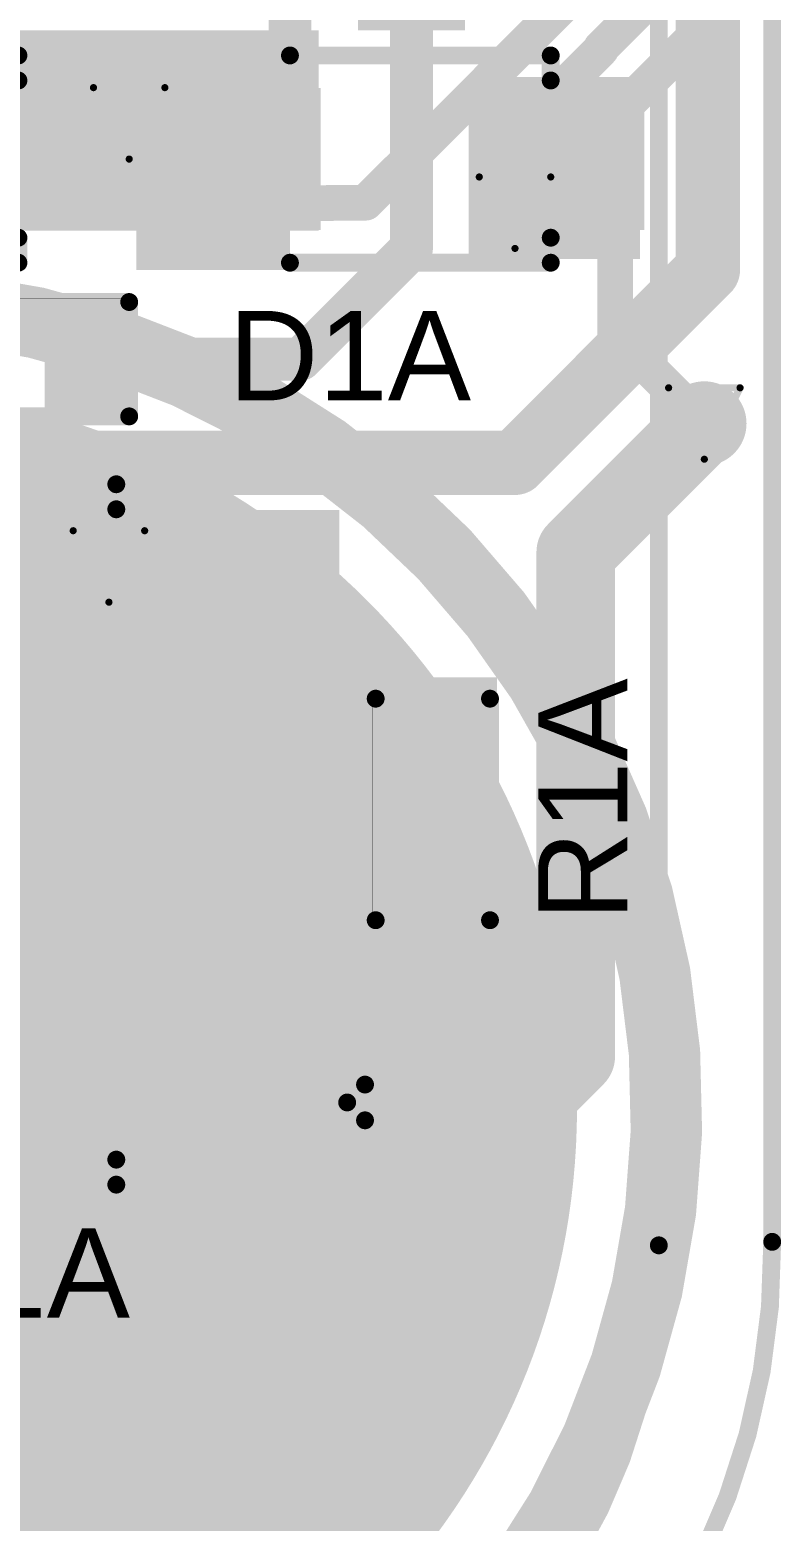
# Model space of a CAD drawing. Header units: inches. Extents: x -4.2 to 12.6, y -6.1 to 3.
# Drawn here: x -3.4157 to -3.2054, y -5.362 to -4.9446 of the extents above; entities that cross this region are included whole.
import ezdxf

# ---------------------------------------------------------------- set-up
doc = ezdxf.new("R2010")
doc.units = ezdxf.units.IN
doc.header["$MEASUREMENT"] = 0
for name, color, linetype in [('Board Outline', 216, 'Continuous'), ('Bottom Layer', 5, 'Continuous'), ('Bottom Overlay', 54, 'Continuous'), ('Bottom Paste', 16, 'Continuous'), ('Drill Drawing', 1, 'Continuous'), ('Flex_Ribbon Bottom Coverlay', 6, 'Continuous'), ('Flex_Ribbon Top Overlay', 2, 'Continuous'), ('Top Layer', 1, 'Continuous'), ('Top Paste', 8, 'Continuous'), ('Top Solder', 216, 'Continuous'), ('Via Holes', 16, 'Continuous')]:
    doc.layers.add(name, color=color, linetype=linetype)
doc.styles.add('Arial', font='', dxfattribs={"height": 0.2})
doc.styles.get('Arial').set_extended_font_data('Arial')

# ---------------------------------------------------------------- blocks, each defined once
blk = doc.blocks.new('_EMG________B_2')
at = {"layer": 'Bottom Layer'}
h = blk.add_hatch(color=5, dxfattribs=at)
edge = h.paths.add_edge_path()
edge.add_arc((0, -0.3932), 0.19685, 0, 360)
at = {"layer": 'Bottom Paste'}
h = blk.add_hatch(color=16, dxfattribs=at)
edge = h.paths.add_edge_path()
edge.add_arc((0, -0.3932), 0.19685, 0, 360)
at = {"layer": 'Flex_Ribbon Bottom Coverlay'}
h = blk.add_hatch(color=6, dxfattribs=at)
edge = h.paths.add_edge_path()
edge.add_arc((0, -0.3932), 0.20085, 0, 360)
h = blk.add_hatch(color=6, dxfattribs=at)
edge = h.paths.add_edge_path()
edge.add_arc((0, -0.3932), 0.20085, 0, 360)
at = {"layer": 'Bottom Overlay'}
for points in [[(0.22375, -0.43172, 0.005, 0.005, 0), (0.22375, 0.43172, 0.005, 0.005, 0)], [(0.22375, -0.43172, 0.005, 0.005, -0.414214), (0.06026, -0.59892, 0.005, 0.005, 0)]]:
    blk.add_lwpolyline(points, format="xyseb", dxfattribs=at)
blk.add_lwpolyline([(0.2225, -0.43172, 0.0025, 0.0025, 1), (0.225, -0.43172, 0.0025, 0.0025, 1)], format="xyseb", close=True, dxfattribs=at)
blk.add_lwpolyline([(0.2225, -0.43172, 0.0025, 0.0025, 1), (0.225, -0.43172, 0.0025, 0.0025, 1)], format="xyseb", close=True, dxfattribs=at)
blk = doc.blocks.new('SOIC_8_4')
at = {"layer": 'Flex_Ribbon Top Overlay'}
blk.add_hatch(color=2, dxfattribs=at).paths.add_polyline_path([(-0.072, 0.062), (-0.059, 0.062), (-0.059, 0.088), (-0.072, 0.088)])
at = {"layer": 'Top Layer'}
for points in [[(-0.07579, 0.08681), (-0.07579, 0.06319), (-0.13681, 0.06319), (-0.13681, 0.08681)], [(0.13681, 0.08681), (0.13681, 0.06319), (0.07579, 0.06319), (0.07579, 0.08681)], [(-0.07579, 0.03681), (-0.07579, 0.01319), (-0.13681, 0.01319), (-0.13681, 0.03681)], [(0.13681, 0.03681), (0.13681, 0.01319), (0.07579, 0.01319), (0.07579, 0.03681)], [(-0.07579, -0.01319), (-0.07579, -0.03681), (-0.13681, -0.03681), (-0.13681, -0.01319)], [(0.13681, -0.01319), (0.13681, -0.03681), (0.07579, -0.03681), (0.07579, -0.01319)], [(-0.07579, -0.06319), (-0.07579, -0.08681), (-0.13681, -0.08681), (-0.13681, -0.06319)], [(0.13681, -0.06319), (0.13681, -0.08681), (0.07579, -0.08681), (0.07579, -0.06319)]]:
    blk.add_hatch(color=1, dxfattribs=at).paths.add_polyline_path(points)
at = {"layer": 'Top Paste'}
for points in [[(-0.07579, 0.08681), (-0.07579, 0.06319), (-0.13681, 0.06319), (-0.13681, 0.08681)], [(0.13681, 0.08681), (0.13681, 0.06319), (0.07579, 0.06319), (0.07579, 0.08681)], [(-0.07579, 0.03681), (-0.07579, 0.01319), (-0.13681, 0.01319), (-0.13681, 0.03681)], [(0.13681, 0.03681), (0.13681, 0.01319), (0.07579, 0.01319), (0.07579, 0.03681)], [(-0.07579, -0.01319), (-0.07579, -0.03681), (-0.13681, -0.03681), (-0.13681, -0.01319)], [(0.13681, -0.01319), (0.13681, -0.03681), (0.07579, -0.03681), (0.07579, -0.01319)], [(-0.07579, -0.06319), (-0.07579, -0.08681), (-0.13681, -0.08681), (-0.13681, -0.06319)], [(0.13681, -0.06319), (0.13681, -0.08681), (0.07579, -0.08681), (0.07579, -0.06319)]]:
    blk.add_hatch(color=8, dxfattribs=at).paths.add_polyline_path(points)
at = {"layer": 'Top Solder'}
for points in [[(-0.07179, 0.09081), (-0.07179, 0.05919), (-0.14081, 0.05919), (-0.14081, 0.09081)], [(-0.07179, 0.09081), (-0.07179, 0.05919), (-0.14081, 0.05919), (-0.14081, 0.09081)], [(0.14081, 0.09081), (0.14081, 0.05919), (0.07179, 0.05919), (0.07179, 0.09081)], [(0.14081, 0.09081), (0.14081, 0.05919), (0.07179, 0.05919), (0.07179, 0.09081)], [(-0.07179, 0.04081), (-0.07179, 0.00919), (-0.14081, 0.00919), (-0.14081, 0.04081)], [(-0.07179, 0.04081), (-0.07179, 0.00919), (-0.14081, 0.00919), (-0.14081, 0.04081)], [(0.14081, 0.04081), (0.14081, 0.00919), (0.07179, 0.00919), (0.07179, 0.04081)], [(0.14081, 0.04081), (0.14081, 0.00919), (0.07179, 0.00919), (0.07179, 0.04081)], [(-0.07179, -0.00919), (-0.07179, -0.04081), (-0.14081, -0.04081), (-0.14081, -0.00919)], [(-0.07179, -0.00919), (-0.07179, -0.04081), (-0.14081, -0.04081), (-0.14081, -0.00919)], [(0.14081, -0.00919), (0.14081, -0.04081), (0.07179, -0.04081), (0.07179, -0.00919)], [(0.14081, -0.00919), (0.14081, -0.04081), (0.07179, -0.04081), (0.07179, -0.00919)], [(-0.07179, -0.05919), (-0.07179, -0.09081), (-0.14081, -0.09081), (-0.14081, -0.05919)], [(-0.07179, -0.05919), (-0.07179, -0.09081), (-0.14081, -0.09081), (-0.14081, -0.05919)], [(0.14081, -0.05919), (0.14081, -0.09081), (0.07179, -0.09081), (0.07179, -0.05919)], [(0.14081, -0.05919), (0.14081, -0.09081), (0.07179, -0.09081), (0.07179, -0.05919)]]:
    blk.add_hatch(color=216, dxfattribs=at).paths.add_polyline_path(points)
at = {"layer": 'Flex_Ribbon Top Overlay'}
for points in [[(0.07837, 0.098, 0.005, 0.005, 0), (-0.07837, 0.098, 0.005, 0.005, 0)], [(-0.07837, 0.098, 0.005, 0.005, 0), (-0.07837, 0.091, 0.005, 0.005, 0)], [(0.07837, 0.098, 0.005, 0.005, 0), (0.07837, 0.091, 0.005, 0.005, 0)], [(-0.148, 0.08, 0.005, 0.005, 0), (-0.148, 0.07, 0.005, 0.005, 0)], [(-0.143, 0.075, 0.005, 0.005, 0), (-0.148, 0.08, 0.005, 0.005, 0)], [(-0.143, 0.075, 0.005, 0.005, 0), (-0.148, 0.07, 0.005, 0.005, 0)], [(-0.07837, -0.091, 0.005, 0.005, 0), (-0.07837, -0.098, 0.005, 0.005, 0)], [(0.07837, -0.091, 0.005, 0.005, 0), (0.07837, -0.098, 0.005, 0.005, 0)], [(0.07837, -0.098, 0.005, 0.005, 0), (-0.07837, -0.098, 0.005, 0.005, 0)]]:
    blk.add_lwpolyline(points, format="xyseb", dxfattribs=at)
for points in [[(-0.07962, 0.098, 0.0025, 0.0025, 1), (-0.07712, 0.098, 0.0025, 0.0025, 1)], [(-0.07962, 0.098, 0.0025, 0.0025, 1), (-0.07712, 0.098, 0.0025, 0.0025, 1)], [(0.07712, 0.098, 0.0025, 0.0025, 1), (0.07962, 0.098, 0.0025, 0.0025, 1)], [(0.07712, 0.098, 0.0025, 0.0025, 1), (0.07962, 0.098, 0.0025, 0.0025, 1)], [(-0.07962, 0.091, 0.0025, 0.0025, 1), (-0.07712, 0.091, 0.0025, 0.0025, 1)], [(0.07712, 0.091, 0.0025, 0.0025, 1), (0.07962, 0.091, 0.0025, 0.0025, 1)], [(-0.14925, 0.08, 0.0025, 0.0025, 1), (-0.14675, 0.08, 0.0025, 0.0025, 1)], [(-0.14925, 0.08, 0.0025, 0.0025, 1), (-0.14675, 0.08, 0.0025, 0.0025, 1)], [(-0.14425, 0.075, 0.0025, 0.0025, 1), (-0.14175, 0.075, 0.0025, 0.0025, 1)], [(-0.14425, 0.075, 0.0025, 0.0025, 1), (-0.14175, 0.075, 0.0025, 0.0025, 1)], [(-0.14925, 0.07, 0.0025, 0.0025, 1), (-0.14675, 0.07, 0.0025, 0.0025, 1)], [(-0.14925, 0.07, 0.0025, 0.0025, 1), (-0.14675, 0.07, 0.0025, 0.0025, 1)], [(-0.07962, -0.091, 0.0025, 0.0025, 1), (-0.07712, -0.091, 0.0025, 0.0025, 1)], [(0.07712, -0.091, 0.0025, 0.0025, 1), (0.07962, -0.091, 0.0025, 0.0025, 1)], [(-0.07962, -0.098, 0.0025, 0.0025, 1), (-0.07712, -0.098, 0.0025, 0.0025, 1)], [(-0.07962, -0.098, 0.0025, 0.0025, 1), (-0.07712, -0.098, 0.0025, 0.0025, 1)], [(0.07712, -0.098, 0.0025, 0.0025, 1), (0.07962, -0.098, 0.0025, 0.0025, 1)], [(0.07712, -0.098, 0.0025, 0.0025, 1), (0.07962, -0.098, 0.0025, 0.0025, 1)]]:
    blk.add_lwpolyline(points, format="xyseb", close=True, dxfattribs=at)
blk = doc.blocks.new('R___0402_19')
at = {"layer": 'Top Layer'}
for points in [[(-0.0275, -0.0125), (-0.0275, 0.0125), (-0.0095, 0.0125), (-0.0095, -0.0125)], [(0.0095, -0.0125), (0.0095, 0.0125), (0.0275, 0.0125), (0.0275, -0.0125)]]:
    blk.add_hatch(color=1, dxfattribs=at).paths.add_polyline_path(points)
at = {"layer": 'Top Paste'}
for points in [[(-0.0275, -0.0125), (-0.0275, 0.0125), (-0.0095, 0.0125), (-0.0095, -0.0125)], [(0.0095, -0.0125), (0.0095, 0.0125), (0.0275, 0.0125), (0.0275, -0.0125)]]:
    blk.add_hatch(color=8, dxfattribs=at).paths.add_polyline_path(points)
at = {"layer": 'Top Solder'}
for points in [[(-0.02967, -0.01467), (-0.02967, 0.01467), (-0.00733, 0.01467), (-0.00733, -0.01467)], [(-0.02967, -0.01467), (-0.02967, 0.01467), (-0.00733, 0.01467), (-0.00733, -0.01467)], [(0.00733, -0.01467), (0.00733, 0.01467), (0.02967, 0.01467), (0.02967, -0.01467)], [(0.00733, -0.01467), (0.00733, 0.01467), (0.02967, 0.01467), (0.02967, -0.01467)]]:
    blk.add_hatch(color=216, dxfattribs=at).paths.add_polyline_path(points)
at = {"layer": 'Flex_Ribbon Top Overlay'}
for points in [[(0.031, 0.016, 0.005, 0.005, 0), (-0.031, 0.016, 0.005, 0.005, 0)], [(-0.031, 0.016, 0.005, 0.005, 0), (-0.031, -0.016, 0.005, 0.005, 0)], [(0.031, 0.016, 0.005, 0.005, 0), (0.031, -0.016, 0.005, 0.005, 0)], [(0.031, -0.016, 0.005, 0.005, 0), (-0.031, -0.016, 0.005, 0.005, 0)], [(0.032, -0.017, 0.000127, 0.000127, 0), (-0.032, -0.017, 0.000127, 0.000127, 0)]]:
    blk.add_lwpolyline(points, format="xyseb", dxfattribs=at)
for points in [[(-0.03225, 0.016, 0.0025, 0.0025, 1), (-0.02975, 0.016, 0.0025, 0.0025, 1)], [(-0.03225, 0.016, 0.0025, 0.0025, 1), (-0.02975, 0.016, 0.0025, 0.0025, 1)], [(0.02975, 0.016, 0.0025, 0.0025, 1), (0.03225, 0.016, 0.0025, 0.0025, 1)], [(0.02975, 0.016, 0.0025, 0.0025, 1), (0.03225, 0.016, 0.0025, 0.0025, 1)], [(-0.03225, -0.016, 0.0025, 0.0025, 1), (-0.02975, -0.016, 0.0025, 0.0025, 1)], [(-0.03225, -0.016, 0.0025, 0.0025, 1), (-0.02975, -0.016, 0.0025, 0.0025, 1)], [(0.02975, -0.016, 0.0025, 0.0025, 1), (0.03225, -0.016, 0.0025, 0.0025, 1)], [(0.02975, -0.016, 0.0025, 0.0025, 1), (0.03225, -0.016, 0.0025, 0.0025, 1)], [(-0.03203, -0.017, 0.0000635, 0.0000635, 1), (-0.03197, -0.017, 0.0000635, 0.0000635, 1)], [(0.03197, -0.017, 0.0000635, 0.0000635, 1), (0.03203, -0.017, 0.0000635, 0.0000635, 1)]]:
    blk.add_lwpolyline(points, format="xyseb", close=True, dxfattribs=at)
blk = doc.blocks.new('R___0402_23')
at = {"layer": 'Top Layer'}
for points in [[(-0.0275, -0.0125), (-0.0275, 0.0125), (-0.0095, 0.0125), (-0.0095, -0.0125)], [(0.0095, -0.0125), (0.0095, 0.0125), (0.0275, 0.0125), (0.0275, -0.0125)]]:
    blk.add_hatch(color=1, dxfattribs=at).paths.add_polyline_path(points)
at = {"layer": 'Top Paste'}
for points in [[(-0.0275, -0.0125), (-0.0275, 0.0125), (-0.0095, 0.0125), (-0.0095, -0.0125)], [(0.0095, -0.0125), (0.0095, 0.0125), (0.0275, 0.0125), (0.0275, -0.0125)]]:
    blk.add_hatch(color=8, dxfattribs=at).paths.add_polyline_path(points)
at = {"layer": 'Top Solder'}
for points in [[(-0.02967, -0.01467), (-0.02967, 0.01467), (-0.00733, 0.01467), (-0.00733, -0.01467)], [(-0.02967, -0.01467), (-0.02967, 0.01467), (-0.00733, 0.01467), (-0.00733, -0.01467)], [(0.00733, -0.01467), (0.00733, 0.01467), (0.02967, 0.01467), (0.02967, -0.01467)], [(0.00733, -0.01467), (0.00733, 0.01467), (0.02967, 0.01467), (0.02967, -0.01467)]]:
    blk.add_hatch(color=216, dxfattribs=at).paths.add_polyline_path(points)
at = {"layer": 'Flex_Ribbon Top Overlay'}
for points in [[(0.031, 0.016, 0.005, 0.005, 0), (-0.031, 0.016, 0.005, 0.005, 0)], [(-0.031, -0.016, 0.005, 0.005, 0), (-0.031, 0.016, 0.005, 0.005, 0)], [(0.031, -0.016, 0.005, 0.005, 0), (0.031, 0.016, 0.005, 0.005, 0)], [(0.031, -0.016, 0.005, 0.005, 0), (-0.031, -0.016, 0.005, 0.005, 0)], [(0.032, -0.017, 0.000127, 0.000127, 0), (-0.032, -0.017, 0.000127, 0.000127, 0)]]:
    blk.add_lwpolyline(points, format="xyseb", dxfattribs=at)
for points in [[(-0.03225, 0.016, 0.0025, 0.0025, 1), (-0.02975, 0.016, 0.0025, 0.0025, 1)], [(-0.03225, 0.016, 0.0025, 0.0025, 1), (-0.02975, 0.016, 0.0025, 0.0025, 1)], [(0.02975, 0.016, 0.0025, 0.0025, 1), (0.03225, 0.016, 0.0025, 0.0025, 1)], [(0.02975, 0.016, 0.0025, 0.0025, 1), (0.03225, 0.016, 0.0025, 0.0025, 1)], [(-0.03225, -0.016, 0.0025, 0.0025, 1), (-0.02975, -0.016, 0.0025, 0.0025, 1)], [(-0.03225, -0.016, 0.0025, 0.0025, 1), (-0.02975, -0.016, 0.0025, 0.0025, 1)], [(0.02975, -0.016, 0.0025, 0.0025, 1), (0.03225, -0.016, 0.0025, 0.0025, 1)], [(0.02975, -0.016, 0.0025, 0.0025, 1), (0.03225, -0.016, 0.0025, 0.0025, 1)], [(-0.03203, -0.017, 0.0000635, 0.0000635, 1), (-0.03197, -0.017, 0.0000635, 0.0000635, 1)], [(0.03197, -0.017, 0.0000635, 0.0000635, 1), (0.03203, -0.017, 0.0000635, 0.0000635, 1)]]:
    blk.add_lwpolyline(points, format="xyseb", close=True, dxfattribs=at)
blk = doc.blocks.new('SOD_323_27')
at = {"layer": 'Flex_Ribbon Top Overlay'}
for points in [[(-0.079, 0.019), (-0.036, 0.019), (-0.036, 0.031), (-0.079, 0.031)], [(-0.079, -0.02), (-0.062, -0.02), (-0.062, 0.02), (-0.079, 0.02)], [(-0.079, -0.031), (-0.036, -0.031), (-0.036, -0.019), (-0.079, -0.019)]]:
    blk.add_hatch(color=2, dxfattribs=at).paths.add_polyline_path(points)
at = {"layer": 'Top Layer'}
for points in [[(-0.02953, -0.01772), (-0.06102, -0.01772), (-0.06102, 0.01772), (-0.02953, 0.01772)], [(0.06102, -0.01772), (0.02953, -0.01772), (0.02953, 0.01772), (0.06102, 0.01772)]]:
    blk.add_hatch(color=1, dxfattribs=at).paths.add_polyline_path(points)
at = {"layer": 'Top Paste'}
for points in [[(-0.02953, -0.01772), (-0.06102, -0.01772), (-0.06102, 0.01772), (-0.02953, 0.01772)], [(0.06102, -0.01772), (0.02953, -0.01772), (0.02953, 0.01772), (0.06102, 0.01772)]]:
    blk.add_hatch(color=8, dxfattribs=at).paths.add_polyline_path(points)
at = {"layer": 'Top Solder'}
for points in [[(-0.02736, -0.01988), (-0.06319, -0.01988), (-0.06319, 0.01988), (-0.02736, 0.01988)], [(-0.02736, -0.01988), (-0.06319, -0.01988), (-0.06319, 0.01988), (-0.02736, 0.01988)], [(0.06319, -0.01988), (0.02736, -0.01988), (0.02736, 0.01988), (0.06319, 0.01988)], [(0.06319, -0.01988), (0.02736, -0.01988), (0.02736, 0.01988), (0.06319, 0.01988)]]:
    blk.add_hatch(color=216, dxfattribs=at).paths.add_polyline_path(points)
at = {"layer": 'Flex_Ribbon Top Overlay'}
for points in [[(-0.036, 0.029, 0.005, 0.005, 0), (0.037, 0.029, 0.005, 0.005, 0)], [(0.037, 0.022, 0.005, 0.005, 0), (0.037, 0.029, 0.005, 0.005, 0)], [(0.037, -0.029, 0.005, 0.005, 0), (0.037, -0.022, 0.005, 0.005, 0)], [(-0.036, -0.029, 0.005, 0.005, 0), (0.037, -0.029, 0.005, 0.005, 0)]]:
    blk.add_lwpolyline(points, format="xyseb", dxfattribs=at)
for points in [[(-0.03725, 0.029, 0.0025, 0.0025, 1), (-0.03475, 0.029, 0.0025, 0.0025, 1)], [(0.03575, 0.029, 0.0025, 0.0025, 1), (0.03825, 0.029, 0.0025, 0.0025, 1)], [(0.03575, 0.029, 0.0025, 0.0025, 1), (0.03825, 0.029, 0.0025, 0.0025, 1)], [(0.03575, 0.022, 0.0025, 0.0025, 1), (0.03825, 0.022, 0.0025, 0.0025, 1)], [(0.03575, -0.022, 0.0025, 0.0025, 1), (0.03825, -0.022, 0.0025, 0.0025, 1)], [(-0.03725, -0.029, 0.0025, 0.0025, 1), (-0.03475, -0.029, 0.0025, 0.0025, 1)], [(0.03575, -0.029, 0.0025, 0.0025, 1), (0.03825, -0.029, 0.0025, 0.0025, 1)], [(0.03575, -0.029, 0.0025, 0.0025, 1), (0.03825, -0.029, 0.0025, 0.0025, 1)]]:
    blk.add_lwpolyline(points, format="xyseb", close=True, dxfattribs=at)
blk = doc.blocks.new('SOD_323_28')
at = {"layer": 'Flex_Ribbon Top Overlay'}
for points in [[(-0.079, 0.019), (-0.036, 0.019), (-0.036, 0.031), (-0.079, 0.031)], [(-0.079, -0.02), (-0.062, -0.02), (-0.062, 0.02), (-0.079, 0.02)], [(-0.079, -0.031), (-0.036, -0.031), (-0.036, -0.019), (-0.079, -0.019)]]:
    blk.add_hatch(color=2, dxfattribs=at).paths.add_polyline_path(points)
at = {"layer": 'Top Layer'}
for points in [[(-0.02953, -0.01772), (-0.06102, -0.01772), (-0.06102, 0.01772), (-0.02953, 0.01772)], [(0.06102, -0.01772), (0.02953, -0.01772), (0.02953, 0.01772), (0.06102, 0.01772)]]:
    blk.add_hatch(color=1, dxfattribs=at).paths.add_polyline_path(points)
at = {"layer": 'Top Paste'}
for points in [[(-0.02953, -0.01772), (-0.06102, -0.01772), (-0.06102, 0.01772), (-0.02953, 0.01772)], [(0.06102, -0.01772), (0.02953, -0.01772), (0.02953, 0.01772), (0.06102, 0.01772)]]:
    blk.add_hatch(color=8, dxfattribs=at).paths.add_polyline_path(points)
at = {"layer": 'Top Solder'}
for points in [[(-0.02736, -0.01988), (-0.06319, -0.01988), (-0.06319, 0.01988), (-0.02736, 0.01988)], [(-0.02736, -0.01988), (-0.06319, -0.01988), (-0.06319, 0.01988), (-0.02736, 0.01988)], [(0.06319, -0.01988), (0.02736, -0.01988), (0.02736, 0.01988), (0.06319, 0.01988)], [(0.06319, -0.01988), (0.02736, -0.01988), (0.02736, 0.01988), (0.06319, 0.01988)]]:
    blk.add_hatch(color=216, dxfattribs=at).paths.add_polyline_path(points)
at = {"layer": 'Flex_Ribbon Top Overlay'}
for points in [[(-0.036, 0.029, 0.005, 0.005, 0), (0.037, 0.029, 0.005, 0.005, 0)], [(0.037, 0.022, 0.005, 0.005, 0), (0.037, 0.029, 0.005, 0.005, 0)], [(0.037, -0.029, 0.005, 0.005, 0), (0.037, -0.022, 0.005, 0.005, 0)], [(-0.036, -0.029, 0.005, 0.005, 0), (0.037, -0.029, 0.005, 0.005, 0)]]:
    blk.add_lwpolyline(points, format="xyseb", dxfattribs=at)
for points in [[(-0.03725, 0.029, 0.0025, 0.0025, 1), (-0.03475, 0.029, 0.0025, 0.0025, 1)], [(0.03575, 0.029, 0.0025, 0.0025, 1), (0.03825, 0.029, 0.0025, 0.0025, 1)], [(0.03575, 0.029, 0.0025, 0.0025, 1), (0.03825, 0.029, 0.0025, 0.0025, 1)], [(0.03575, 0.022, 0.0025, 0.0025, 1), (0.03825, 0.022, 0.0025, 0.0025, 1)], [(0.03575, -0.022, 0.0025, 0.0025, 1), (0.03825, -0.022, 0.0025, 0.0025, 1)], [(-0.03725, -0.029, 0.0025, 0.0025, 1), (-0.03475, -0.029, 0.0025, 0.0025, 1)], [(0.03575, -0.029, 0.0025, 0.0025, 1), (0.03825, -0.029, 0.0025, 0.0025, 1)], [(0.03575, -0.029, 0.0025, 0.0025, 1), (0.03825, -0.029, 0.0025, 0.0025, 1)]]:
    blk.add_lwpolyline(points, format="xyseb", close=True, dxfattribs=at)

msp = doc.modelspace()

# ---------------------------------------------------------------- hatches: boundary and pattern name
at = {"layer": 'Bottom Layer'}
h = msp.add_hatch(color=5, dxfattribs=at)
edge = h.paths.add_edge_path()
edge.add_arc((-3.38789, -4.97078), 0.01181, 0, 360)
h = msp.add_hatch(color=5, dxfattribs=at)
edge = h.paths.add_edge_path()
edge.add_arc((-3.27989, -4.99578), 0.01181, 0, 360)
h = msp.add_hatch(color=5, dxfattribs=at)
edge = h.paths.add_edge_path()
edge.add_arc((-3.22689, -5.05478), 0.01181, 0, 360)
h = msp.add_hatch(color=5, dxfattribs=at)
edge = h.paths.add_edge_path()
edge.add_arc((-3.39356, -5.09478), 0.01181, 0, 360)
at = {"layer": 'Top Layer'}
for points in [[(-3.32387, -4.94478), (-3.29387, -4.94478), (-3.29387, -4.79878), (-3.32387, -4.79878)], [(-3.42589, -5.00078), (-3.33489, -5.00078), (-3.33489, -4.94478), (-3.42589, -4.94478)], [(-3.29289, -5.00878), (-3.24489, -5.00878), (-3.24489, -4.95778), (-3.29289, -4.95778)], [(-3.39687, -5.15678), (-3.28489, -5.15678), (-3.28489, -5.12578), (-3.39687, -5.12578)], [(-3.39687, -5.20678), (-3.28389, -5.20678), (-3.28389, -5.17078), (-3.39687, -5.17078)]]:
    msp.add_hatch(color=1, dxfattribs=at).paths.add_polyline_path(points)
h = msp.add_hatch(color=1, dxfattribs=at)
edge = h.paths.add_edge_path()
edge.add_arc((-3.38789, -4.97078), 0.01181, 0, 360)
h = msp.add_hatch(color=1, dxfattribs=at)
edge = h.paths.add_edge_path()
edge.add_arc((-3.27989, -4.99578), 0.01181, 0, 360)
h = msp.add_hatch(color=1, dxfattribs=at)
edge = h.paths.add_edge_path()
edge.add_arc((-3.22689, -5.05478), 0.01181, 0, 360)
h = msp.add_hatch(color=1, dxfattribs=at)
edge = h.paths.add_edge_path()
edge.add_arc((-3.39356, -5.09478), 0.01181, 0, 360)
at = {"layer": 'Via Holes'}
h = msp.add_hatch(color=7, dxfattribs=at)
edge = h.paths.add_edge_path()
edge.add_arc((-3.38789, -4.97078), 0.00591, 0, 360)
h = msp.add_hatch(color=7, dxfattribs=at)
edge = h.paths.add_edge_path()
edge.add_arc((-3.27989, -4.99578), 0.00591, 0, 360)
h = msp.add_hatch(color=7, dxfattribs=at)
edge = h.paths.add_edge_path()
edge.add_arc((-3.22689, -5.05478), 0.00591, 0, 360)
h = msp.add_hatch(color=7, dxfattribs=at)
edge = h.paths.add_edge_path()
edge.add_arc((-3.39356, -5.09478), 0.00591, 0, 360)

# ---------------------------------------------------------------- linework, layer by layer
at = {"layer": 'Board Outline'}
for points in [[(-3.20789, -4.42332, 0.005, 0.005, 0), (-3.20789, -5.28379, 0.005, 0.005, 0)], [(-3.20789, -4.42332, 0.005, 0.005, 0), (-3.20789, -5.28379, 0.005, 0.005, 0)], [(-3.20789, -5.28379, 0.005, 0.005, -0.414214), (-3.40252, -5.48284, 0.005, 0.005, 0)]]:
    msp.add_lwpolyline(points, format="xyseb", dxfattribs=at)
msp.add_lwpolyline([(-3.20914, -5.28379, 0.0025, 0.0025, 1), (-3.20664, -5.28379, 0.0025, 0.0025, 1)], format="xyseb", close=True, dxfattribs=at)
msp.add_lwpolyline([(-3.20914, -5.28379, 0.0025, 0.0025, 1), (-3.20664, -5.28379, 0.0025, 0.0025, 1)], format="xyseb", close=True, dxfattribs=at)
msp.add_lwpolyline([(-3.20914, -5.28379, 0.0025, 0.0025, 1), (-3.20664, -5.28379, 0.0025, 0.0025, 1)], format="xyseb", close=True, dxfattribs=at)
at = {"layer": 'Bottom Layer'}
for points in [[(-3.29589, -4.96716, 0.01, 0.01, 0), (-3.25405, -4.92532, 0.01, 0.01, 0)], [(-3.25581, -4.9497, 0.01, 0.01, 0), (-3.23726, -4.93115, 0.01, 0.01, 0)], [(-3.25185, -4.96874, 0.01, 0.01, 0), (-3.22126, -4.93815, 0.01, 0.01, 0)], [(-3.27989, -4.97416, 0.01, 0.01, 0), (-3.25581, -4.95008, 0.01, 0.01, 0)], [(-3.25581, -4.95008, 0.01, 0.01, 0), (-3.25581, -4.9497, 0.01, 0.01, 0)], [(-3.32172, -4.99298, 0.01, 0.01, 0), (-3.29589, -4.96716, 0.01, 0.01, 0)], [(-3.65889, -4.97078, 0.012, 0.012, 0), (-3.38789, -4.97078, 0.012, 0.012, 0)], [(-3.38789, -4.97078, 0.012, 0.012, 0), (-3.38765, -4.97078, 0.012, 0.012, 0)], [(-3.25185, -5.02983, 0.01, 0.01, 0), (-3.25185, -4.96874, 0.01, 0.01, 0)], [(-3.27989, -4.99578, 0.01, 0.01, 0), (-3.27989, -4.97416, 0.01, 0.01, 0)], [(-3.63985, -4.99574, 0.01, 0.01, 0), (-3.39213, -4.9936, 0.01, 0.01, 0)], [(-3.39213, -4.9936, 0.01, 0.01, 0), (-3.39205, -4.9936, 0.01, 0.01, 0)], [(-3.39205, -4.9936, 0.01, 0.01, 0), (-3.37987, -4.9936, 0.01, 0.01, 0)], [(-3.37987, -4.9936, 0.01, 0.01, 0), (-3.37691, -4.99346, 0.01, 0.01, 0)], [(-3.37691, -4.99346, 0.01, 0.01, 0), (-3.32172, -4.99298, 0.01, 0.01, 0)], [(-3.63489, -5.09928, 0.02, 0.02, -1.34747), (-3.40339, -5.46541, 0.02, 0.02, 0)], [(-3.25185, -5.02983, 0.01, 0.01, 0), (-3.22689, -5.05478, 0.01, 0.01, 0)]]:
    msp.add_lwpolyline(points, format="xyseb", dxfattribs=at)
for points in [[(-3.25831, -4.9497, 0.005, 0.005, 1), (-3.25331, -4.9497, 0.005, 0.005, 1)], [(-3.25831, -4.9497, 0.005, 0.005, 1), (-3.25331, -4.9497, 0.005, 0.005, 1)], [(-3.25831, -4.95008, 0.005, 0.005, 1), (-3.25331, -4.95008, 0.005, 0.005, 1)], [(-3.25831, -4.95008, 0.005, 0.005, 1), (-3.25331, -4.95008, 0.005, 0.005, 1)], [(-3.29839, -4.96716, 0.005, 0.005, 1), (-3.29339, -4.96716, 0.005, 0.005, 1)], [(-3.29839, -4.96716, 0.005, 0.005, 1), (-3.29339, -4.96716, 0.005, 0.005, 1)], [(-3.39089, -4.97078, 0.006, 0.006, 1), (-3.38489, -4.97078, 0.006, 0.006, 1)], [(-3.39089, -4.97078, 0.006, 0.006, 1), (-3.38489, -4.97078, 0.006, 0.006, 1)], [(-3.39065, -4.97078, 0.006, 0.006, 1), (-3.38465, -4.97078, 0.006, 0.006, 1)], [(-3.25435, -4.96874, 0.005, 0.005, 1), (-3.24935, -4.96874, 0.005, 0.005, 1)], [(-3.25435, -4.96874, 0.005, 0.005, 1), (-3.24935, -4.96874, 0.005, 0.005, 1)], [(-3.28239, -4.97416, 0.005, 0.005, 1), (-3.27739, -4.97416, 0.005, 0.005, 1)], [(-3.28239, -4.97416, 0.005, 0.005, 1), (-3.27739, -4.97416, 0.005, 0.005, 1)], [(-3.39463, -4.9936, 0.005, 0.005, 1), (-3.38963, -4.9936, 0.005, 0.005, 1)], [(-3.39463, -4.9936, 0.005, 0.005, 1), (-3.38963, -4.9936, 0.005, 0.005, 1)], [(-3.39455, -4.9936, 0.005, 0.005, 1), (-3.38955, -4.9936, 0.005, 0.005, 1)], [(-3.39455, -4.9936, 0.005, 0.005, 1), (-3.38955, -4.9936, 0.005, 0.005, 1)], [(-3.38237, -4.9936, 0.005, 0.005, 1), (-3.37737, -4.9936, 0.005, 0.005, 1)], [(-3.38237, -4.9936, 0.005, 0.005, 1), (-3.37737, -4.9936, 0.005, 0.005, 1)], [(-3.37941, -4.99346, 0.005, 0.005, 1), (-3.37441, -4.99346, 0.005, 0.005, 1)], [(-3.37941, -4.99346, 0.005, 0.005, 1), (-3.37441, -4.99346, 0.005, 0.005, 1)], [(-3.32422, -4.99298, 0.005, 0.005, 1), (-3.31922, -4.99298, 0.005, 0.005, 1)], [(-3.32422, -4.99298, 0.005, 0.005, 1), (-3.31922, -4.99298, 0.005, 0.005, 1)], [(-3.28239, -4.99578, 0.005, 0.005, 1), (-3.27739, -4.99578, 0.005, 0.005, 1)], [(-3.25435, -5.02983, 0.005, 0.005, 1), (-3.24935, -5.02983, 0.005, 0.005, 1)], [(-3.25435, -5.02983, 0.005, 0.005, 1), (-3.24935, -5.02983, 0.005, 0.005, 1)], [(-3.22939, -5.05478, 0.005, 0.005, 1), (-3.22439, -5.05478, 0.005, 0.005, 1)]]:
    msp.add_lwpolyline(points, format="xyseb", close=True, dxfattribs=at)
at = {"layer": 'Drill Drawing'}
for points in [[(-3.39789, -4.96078, 0.002, 0.002, 0), (-3.37789, -4.96078, 0.002, 0.002, 0)], [(-3.39789, -4.96078, 0.002, 0.002, 0), (-3.38789, -4.98078, 0.002, 0.002, 0)], [(-3.38789, -4.98078, 0.002, 0.002, 0), (-3.37789, -4.96078, 0.002, 0.002, 0)], [(-3.28989, -4.98578, 0.002, 0.002, 0), (-3.26989, -4.98578, 0.002, 0.002, 0)], [(-3.28989, -4.98578, 0.002, 0.002, 0), (-3.27989, -5.00578, 0.002, 0.002, 0)], [(-3.27989, -5.00578, 0.002, 0.002, 0), (-3.26989, -4.98578, 0.002, 0.002, 0)], [(-3.23689, -5.04478, 0.002, 0.002, 0), (-3.21689, -5.04478, 0.002, 0.002, 0)], [(-3.23689, -5.04478, 0.002, 0.002, 0), (-3.22689, -5.06478, 0.002, 0.002, 0)], [(-3.22689, -5.06478, 0.002, 0.002, 0), (-3.21689, -5.04478, 0.002, 0.002, 0)], [(-3.40356, -5.08478, 0.002, 0.002, 0), (-3.38356, -5.08478, 0.002, 0.002, 0)], [(-3.40356, -5.08478, 0.002, 0.002, 0), (-3.39356, -5.10478, 0.002, 0.002, 0)], [(-3.39356, -5.10478, 0.002, 0.002, 0), (-3.38356, -5.08478, 0.002, 0.002, 0)]]:
    msp.add_lwpolyline(points, format="xyseb", dxfattribs=at)
for points in [[(-3.39839, -4.96078, 0.001, 0.001, 1), (-3.39739, -4.96078, 0.001, 0.001, 1)], [(-3.39839, -4.96078, 0.001, 0.001, 1), (-3.39739, -4.96078, 0.001, 0.001, 1)], [(-3.37839, -4.96078, 0.001, 0.001, 1), (-3.37739, -4.96078, 0.001, 0.001, 1)], [(-3.37839, -4.96078, 0.001, 0.001, 1), (-3.37739, -4.96078, 0.001, 0.001, 1)], [(-3.38839, -4.98078, 0.001, 0.001, 1), (-3.38739, -4.98078, 0.001, 0.001, 1)], [(-3.38839, -4.98078, 0.001, 0.001, 1), (-3.38739, -4.98078, 0.001, 0.001, 1)], [(-3.29039, -4.98578, 0.001, 0.001, 1), (-3.28939, -4.98578, 0.001, 0.001, 1)], [(-3.29039, -4.98578, 0.001, 0.001, 1), (-3.28939, -4.98578, 0.001, 0.001, 1)], [(-3.27039, -4.98578, 0.001, 0.001, 1), (-3.26939, -4.98578, 0.001, 0.001, 1)], [(-3.27039, -4.98578, 0.001, 0.001, 1), (-3.26939, -4.98578, 0.001, 0.001, 1)], [(-3.28039, -5.00578, 0.001, 0.001, 1), (-3.27939, -5.00578, 0.001, 0.001, 1)], [(-3.28039, -5.00578, 0.001, 0.001, 1), (-3.27939, -5.00578, 0.001, 0.001, 1)], [(-3.23739, -5.04478, 0.001, 0.001, 1), (-3.23639, -5.04478, 0.001, 0.001, 1)], [(-3.23739, -5.04478, 0.001, 0.001, 1), (-3.23639, -5.04478, 0.001, 0.001, 1)], [(-3.21739, -5.04478, 0.001, 0.001, 1), (-3.21639, -5.04478, 0.001, 0.001, 1)], [(-3.21739, -5.04478, 0.001, 0.001, 1), (-3.21639, -5.04478, 0.001, 0.001, 1)], [(-3.22739, -5.06478, 0.001, 0.001, 1), (-3.22639, -5.06478, 0.001, 0.001, 1)], [(-3.22739, -5.06478, 0.001, 0.001, 1), (-3.22639, -5.06478, 0.001, 0.001, 1)], [(-3.40406, -5.08478, 0.001, 0.001, 1), (-3.40306, -5.08478, 0.001, 0.001, 1)], [(-3.40406, -5.08478, 0.001, 0.001, 1), (-3.40306, -5.08478, 0.001, 0.001, 1)], [(-3.38406, -5.08478, 0.001, 0.001, 1), (-3.38306, -5.08478, 0.001, 0.001, 1)], [(-3.38406, -5.08478, 0.001, 0.001, 1), (-3.38306, -5.08478, 0.001, 0.001, 1)], [(-3.39406, -5.10478, 0.001, 0.001, 1), (-3.39306, -5.10478, 0.001, 0.001, 1)], [(-3.39406, -5.10478, 0.001, 0.001, 1), (-3.39306, -5.10478, 0.001, 0.001, 1)]]:
    msp.add_lwpolyline(points, format="xyseb", close=True, dxfattribs=at)
at = {"layer": 'Top Layer'}
for points in [[(-3.34289, -4.97151, 0.012, 0.012, 0), (-3.34289, -4.81241, 0.012, 0.012, 0)], [(-3.30887, -5.00578, 0.012, 0.012, 0), (-3.30887, -4.83578, 0.012, 0.012, 0)], [(-3.22589, -5.01178, 0.018, 0.018, 0), (-3.22589, -4.93383, 0.018, 0.018, 0)], [(-3.38789, -4.96778, 0.012, 0.012, 0), (-3.38789, -4.96078, 0.012, 0.012, 0)], [(-3.39089, -4.96778, 0.012, 0.012, 0), (-3.38789, -4.96778, 0.012, 0.012, 0)], [(-3.35217, -4.98078, 0.01, 0.01, 0), (-3.34289, -4.97151, 0.01, 0.01, 0)], [(-3.27237, -4.9935, 0.01, 0.01, 0), (-3.26162, -4.98275, 0.01, 0.01, 0)], [(-3.26162, -4.98275, 0.01, 0.01, 0), (-3.26162, -4.98078, 0.01, 0.01, 0)], [(-3.27989, -4.99578, 0.01, 0.01, 0), (-3.27761, -4.9935, 0.01, 0.01, 0)], [(-3.27761, -4.9935, 0.01, 0.01, 0), (-3.27237, -4.9935, 0.01, 0.01, 0)], [(-3.33987, -5.03678, 0.012, 0.012, 0), (-3.30887, -5.00578, 0.012, 0.012, 0)], [(-3.27989, -5.06578, 0.018, 0.018, 0), (-3.22589, -5.01178, 0.018, 0.018, 0)], [(-3.40039, -5.03678, 0.012, 0.012, 0), (-3.33987, -5.03678, 0.012, 0.012, 0)], [(-3.26289, -5.09078, 0.022, 0.022, 0), (-3.22689, -5.05478, 0.022, 0.022, 0)], [(-3.43389, -5.09578, 0.018, 0.018, 0), (-3.40389, -5.06578, 0.018, 0.018, 0)], [(-3.40389, -5.06578, 0.018, 0.018, 0), (-3.27989, -5.06578, 0.018, 0.018, 0)], [(-3.26289, -5.2319, 0.022, 0.022, 0), (-3.26289, -5.09078, 0.022, 0.022, 0)], [(-3.39356, -5.09478, 0.022, 0.022, 0), (-3.36357, -5.09478, 0.022, 0.022, 0)], [(-3.27578, -5.24478, 0.022, 0.022, 0), (-3.26289, -5.2319, 0.022, 0.022, 0)], [(-3.36357, -5.24478, 0.022, 0.022, 0), (-3.27578, -5.24478, 0.022, 0.022, 0)]]:
    msp.add_lwpolyline(points, format="xyseb", dxfattribs=at)
for points in [[(-3.39089, -4.96078, 0.006, 0.006, 1), (-3.38489, -4.96078, 0.006, 0.006, 1)], [(-3.39389, -4.96778, 0.006, 0.006, 1), (-3.38789, -4.96778, 0.006, 0.006, 1)], [(-3.39089, -4.96778, 0.006, 0.006, 1), (-3.38489, -4.96778, 0.006, 0.006, 1)], [(-3.39089, -4.96778, 0.006, 0.006, 1), (-3.38489, -4.96778, 0.006, 0.006, 1)], [(-3.34589, -4.97151, 0.006, 0.006, 1), (-3.33989, -4.97151, 0.006, 0.006, 1)], [(-3.34539, -4.97151, 0.005, 0.005, 1), (-3.34039, -4.97151, 0.005, 0.005, 1)], [(-3.35467, -4.98078, 0.005, 0.005, 1), (-3.34967, -4.98078, 0.005, 0.005, 1)], [(-3.26412, -4.98078, 0.005, 0.005, 1), (-3.25912, -4.98078, 0.005, 0.005, 1)], [(-3.26412, -4.98275, 0.005, 0.005, 1), (-3.25912, -4.98275, 0.005, 0.005, 1)], [(-3.26412, -4.98275, 0.005, 0.005, 1), (-3.25912, -4.98275, 0.005, 0.005, 1)], [(-3.28239, -4.99578, 0.005, 0.005, 1), (-3.27739, -4.99578, 0.005, 0.005, 1)], [(-3.28011, -4.9935, 0.005, 0.005, 1), (-3.27511, -4.9935, 0.005, 0.005, 1)], [(-3.28011, -4.9935, 0.005, 0.005, 1), (-3.27511, -4.9935, 0.005, 0.005, 1)], [(-3.27487, -4.9935, 0.005, 0.005, 1), (-3.26987, -4.9935, 0.005, 0.005, 1)], [(-3.27487, -4.9935, 0.005, 0.005, 1), (-3.26987, -4.9935, 0.005, 0.005, 1)], [(-3.31187, -5.00578, 0.006, 0.006, 1), (-3.30587, -5.00578, 0.006, 0.006, 1)], [(-3.31187, -5.00578, 0.006, 0.006, 1), (-3.30587, -5.00578, 0.006, 0.006, 1)], [(-3.23039, -5.01178, 0.009, 0.009, 1), (-3.22139, -5.01178, 0.009, 0.009, 1)], [(-3.23039, -5.01178, 0.009, 0.009, 1), (-3.22139, -5.01178, 0.009, 0.009, 1)], [(-3.40339, -5.03678, 0.006, 0.006, 1), (-3.39739, -5.03678, 0.006, 0.006, 1)], [(-3.34287, -5.03678, 0.006, 0.006, 1), (-3.33687, -5.03678, 0.006, 0.006, 1)], [(-3.34287, -5.03678, 0.006, 0.006, 1), (-3.33687, -5.03678, 0.006, 0.006, 1)], [(-3.23239, -5.05478, 0.011, 0.011, 1), (-3.22139, -5.05478, 0.011, 0.011, 1)], [(-3.40839, -5.06578, 0.009, 0.009, 1), (-3.39939, -5.06578, 0.009, 0.009, 1)], [(-3.40839, -5.06578, 0.009, 0.009, 1), (-3.39939, -5.06578, 0.009, 0.009, 1)], [(-3.28439, -5.06578, 0.009, 0.009, 1), (-3.27539, -5.06578, 0.009, 0.009, 1)], [(-3.28439, -5.06578, 0.009, 0.009, 1), (-3.27539, -5.06578, 0.009, 0.009, 1)], [(-3.26839, -5.09078, 0.011, 0.011, 1), (-3.25739, -5.09078, 0.011, 0.011, 1)], [(-3.26839, -5.09078, 0.011, 0.011, 1), (-3.25739, -5.09078, 0.011, 0.011, 1)], [(-3.39906, -5.09478, 0.011, 0.011, 1), (-3.38806, -5.09478, 0.011, 0.011, 1)], [(-3.36907, -5.09478, 0.011, 0.011, 1), (-3.35807, -5.09478, 0.011, 0.011, 1)], [(-3.26839, -5.2319, 0.011, 0.011, 1), (-3.25739, -5.2319, 0.011, 0.011, 1)], [(-3.26839, -5.2319, 0.011, 0.011, 1), (-3.25739, -5.2319, 0.011, 0.011, 1)], [(-3.36907, -5.24478, 0.011, 0.011, 1), (-3.35807, -5.24478, 0.011, 0.011, 1)], [(-3.28128, -5.24478, 0.011, 0.011, 1), (-3.27028, -5.24478, 0.011, 0.011, 1)], [(-3.28128, -5.24478, 0.011, 0.011, 1), (-3.27028, -5.24478, 0.011, 0.011, 1)]]:
    msp.add_lwpolyline(points, format="xyseb", close=True, dxfattribs=at)

# ---------------------------------------------------------------- block references
for name, p in [('_EMG________B_2', (-3.46338, -4.85305)), ('SOD_323_27', (-3.45589, -4.98078)), ('SOD_323_28', (-3.30689, -4.98078))]:
    msp.add_blockref(name, p)
for name, p, rotation in [('R___0402_19', (-3.41889, -5.03678), 180), ('SOIC_8_4', (-3.46987, -5.16978), 180), ('R___0402_23', (-3.30289, -5.16278), 270)]:
    msp.add_blockref(name, p, dxfattribs=dict(rotation=rotation))

# ---------------------------------------------------------------- texts
at = {"layer": 'Flex_Ribbon Top Overlay', "style": 'Arial'}
for s, p in [('D1A', (-3.36013, -5.04828)), ('U1A', (-3.4556, -5.305))]:
    msp.add_text(s, height=0.025, dxfattribs=at).set_placement(p)
msp.add_text('R1A', height=0.025, rotation=90, dxfattribs=at).set_placement((-3.2484, -5.19402))

doc.saveas('drawing.dxf')
